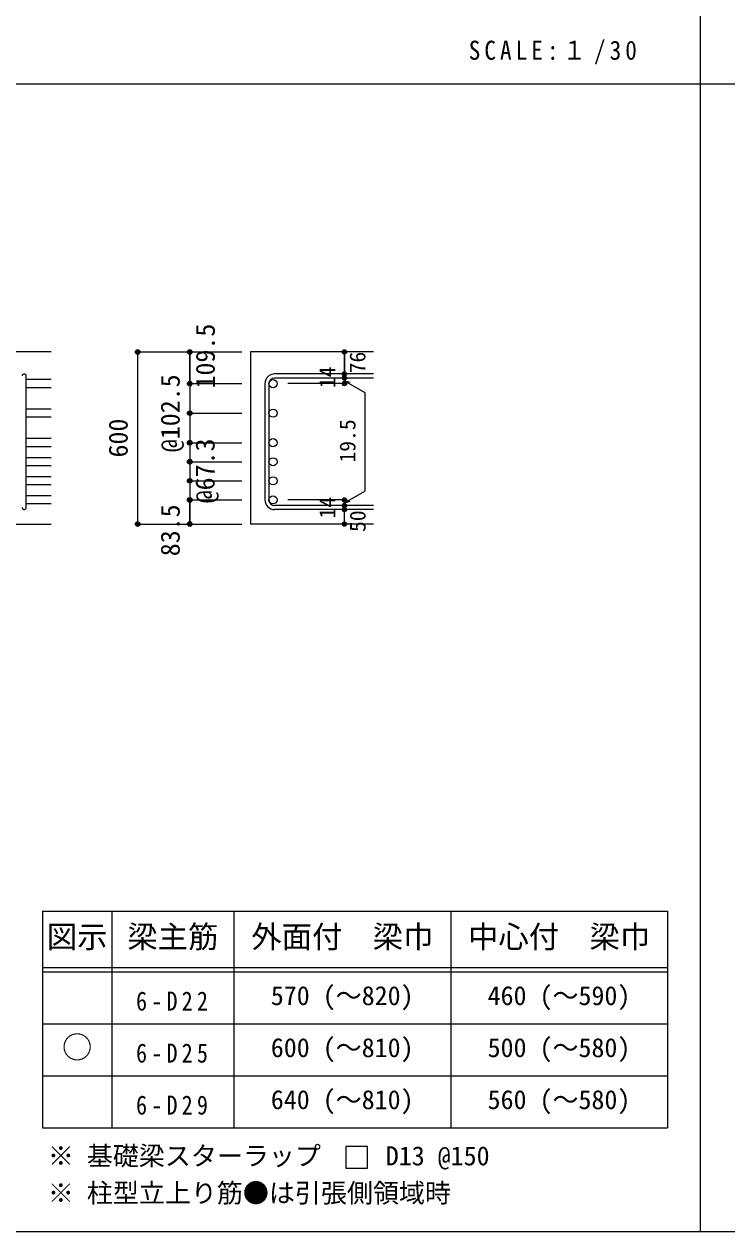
# Model space of a CAD drawing. Units: millimetres at full size, sheet at 1:30, with parts at other scales. Extents: x -5973 to 5954, y -4195 to 4201.
# Drawn here: x -3464 to -1033, y -4195 to -15 of the extents above; entities that cross this region are included whole.
import ezdxf
from ezdxf.enums import TextEntityAlignment as Align

# ---------------------------------------------------------------- set-up
doc = ezdxf.new("R2010")
doc.units = ezdxf.units.MM
doc.header["$LTSCALE"] = 30
doc.header["$PDMODE"] = 32
doc.header["$PDSIZE"] = 15
for name, color, linetype in [('0-1', 2, 'Continuous'), ('0-5', 7, 'Continuous'), ('0-6', 7, 'Continuous'), ('0-D', 4, 'Continuous'), ('6-7_文字', 7, 'Continuous'), ('6-E_枠', 7, 'Continuous'), ('F-0_枠', 6, 'Continuous')]:
    doc.layers.add(name, color=color, linetype=linetype)
doc.styles.add('ＭＳ ゴシック', font='')
doc.styles.get('ＭＳ ゴシック').set_extended_font_data('MS Gothic')

msp = doc.modelspace()

# ---------------------------------------------------------------- linework, layer by layer
at = {"layer": '0-1'}
for p, q in [((-2255.8, -1149.89), (-2680.8, -1149.89)), ((-2680.8, -1149.89), (-2680.8, -1745.39)), ((-3770.8, -1745.39), (-3370.8, -1745.39)), ((-2255.8, -1745.39), (-2680.8, -1745.39))]:
    msp.add_line(p, q, dxfattribs=at)
msp.add_lwpolyline([(-3370.8, -1149.89), (-4820.8, -1149.89), (-4820.8, -2199.89)], dxfattribs=at)
at = {"layer": '0-5'}
for p, q in [((-3370.8, -1245.51), (-3456.8, -1245.51)), ((-3370.8, -1273.51), (-3456.8, -1273.51)), ((-3370.8, -1347.7), (-3456.8, -1347.7)), ((-3370.8, -1375.7), (-3456.8, -1375.7)), ((-3370.8, -1449.89), (-3456.8, -1449.89)), ((-3370.8, -1477.89), (-3456.8, -1477.89)), ((-3370.8, -1515.89), (-3456.8, -1515.89)), ((-3370.8, -1543.89), (-3456.8, -1543.89)), ((-3370.8, -1581.89), (-3456.8, -1581.89)), ((-3370.8, -1609.89), (-3456.8, -1609.89)), ((-3370.8, -1647.89), (-3456.8, -1647.89)), ((-3370.8, -1675.89), (-3456.8, -1675.89))]:
    msp.add_line(p, q, dxfattribs=at)
at = {"layer": '0-5', "color": 3}
for centre in [(-2602.8, -1259.51), (-2602.8, -1361.7), (-2602.8, -1463.89), (-2602.8, -1529.89), (-2602.8, -1595.89), (-2602.8, -1661.89)]:
    msp.add_circle(centre, 14, dxfattribs=at)
at = {"layer": '0-6'}
for p, q in [((-3456.8, -1688.39), (-3456.8, -1233.01)), ((-2255.8, -1226.01), (-2597.3, -1226.01)), ((-2255.8, -1240.01), (-2597.3, -1240.01)), ((-2630.8, -1259.51), (-2630.8, -1661.89)), ((-2616.8, -1259.51), (-2616.8, -1661.89)), ((-2255.8, -1681.39), (-2597.3, -1681.39)), ((-2255.8, -1695.39), (-2597.3, -1695.39))]:
    msp.add_line(p, q, dxfattribs=at)
for centre, radius, start, end in [((-3463.8, -1233.01), 7, 0, 180), ((-2597.3, -1259.51), 33.5, 90, 180), ((-2597.3, -1259.51), 19.5, 90, 180), ((-2597.3, -1661.89), 33.5, 180, 270), ((-2597.3, -1661.89), 19.5, 180, 270), ((-3463.8, -1688.39), 7, 180, 0)]:
    msp.add_arc(centre, radius, start, end, dxfattribs=at)
at = {"layer": '0-D'}
for p, q in [((-3070.8, -1149.89), (-2890.8, -1149.89)), ((-3070.8, -1149.89), (-2890.8, -1149.89)), ((-3070.8, -1745.39), (-3070.8, -1149.89)), ((-3070.8, -1745.39), (-3070.8, -1149.89)), ((-2890.8, -1149.89), (-2710.8, -1149.89)), ((-2890.8, -1149.89), (-2710.8, -1149.89)), ((-2890.8, -1149.89), (-2890.8, -1259.51)), ((-2890.8, -1259.51), (-2890.8, -1149.89)), ((-2355.8, -1240.01), (-2355.8, -1226.01)), ((-2355.8, -1240.01), (-2355.8, -1259.51)), ((-2355.8, -1249.76), (-2336.48, -1254.93)), ((-2355.8, -1249.76), (-2285.74, -1290.21)), ((-2890.8, -1259.51), (-2710.8, -1259.51)), ((-2890.8, -1259.51), (-2890.8, -1344.89)), ((-2890.8, -1259.51), (-2710.8, -1259.51)), ((-2355.8, -1259.51), (-2551.89, -1259.51)), ((-2285.74, -1290.21), (-2285.74, -1631.2)), ((-2890.8, -1344.89), (-2890.8, -1661.89)), ((-2890.8, -1361.7), (-2710.8, -1361.7)), ((-2890.8, -1463.89), (-2710.8, -1463.89)), ((-2890.8, -1529.89), (-2710.8, -1529.89)), ((-2890.8, -1595.89), (-2710.8, -1595.89)), ((-2890.8, -1661.89), (-2710.8, -1661.89)), ((-2890.8, -1661.89), (-2890.8, -1745.39)), ((-2890.8, -1745.39), (-2890.8, -1661.89)), ((-2355.8, -1661.89), (-2551.89, -1661.89)), ((-2355.8, -1671.64), (-2285.74, -1631.2)), ((-2355.8, -1681.39), (-2355.8, -1661.89)), ((-2355.8, -1671.64), (-2336.48, -1666.47)), ((-2355.8, -1695.39), (-2355.8, -1681.39)), ((-2355.8, -1745.39), (-2355.8, -1695.39)), ((-3070.8, -1745.39), (-2890.8, -1745.39)), ((-2890.8, -1745.39), (-2710.8, -1745.39))]:
    msp.add_line(p, q, dxfattribs=at)
msp.add_lwpolyline([(-2355.8, -1149.89), (-2355.8, -1226.01), (-2355.8, -1149.89)], dxfattribs=at)
for centre, radius in [((-3070.8, -1149.89), 8), ((-3070.8, -1149.89), 7.2), ((-3070.8, -1149.89), 6.4), ((-3070.8, -1149.89), 5.6), ((-3070.8, -1149.89), 4.8), ((-3070.8, -1149.89), 4), ((-3070.8, -1149.89), 3.2), ((-3070.8, -1149.89), 2.4), ((-3070.8, -1149.89), 1.6), ((-3070.8, -1149.89), 0.8), ((-2890.8, -1149.89), 8), ((-2890.8, -1149.89), 7.2), ((-2890.8, -1149.89), 6.4), ((-2890.8, -1149.89), 5.6), ((-2890.8, -1149.89), 4.8), ((-2890.8, -1149.89), 4), ((-2890.8, -1149.89), 3.2), ((-2890.8, -1149.89), 2.4), ((-2890.8, -1149.89), 1.6), ((-2890.8, -1149.89), 0.8), ((-2355.8, -1149.89), 4), ((-2355.8, -1149.89), 3.6), ((-2355.8, -1149.89), 3.2), ((-2355.8, -1149.89), 2.8), ((-2355.8, -1149.89), 2.4), ((-2355.8, -1149.89), 2), ((-2355.8, -1149.89), 1.6), ((-2355.8, -1149.89), 1.2), ((-2355.8, -1149.89), 0.8), ((-2355.8, -1149.89), 0.4), ((-2890.8, -1259.51), 8), ((-2890.8, -1259.51), 7.2), ((-2890.8, -1259.51), 6.4), ((-2890.8, -1259.51), 5.6), ((-2355.8, -1226.01), 4), ((-2355.8, -1240.01), 4), ((-2355.8, -1226.01), 3.6), ((-2355.8, -1240.01), 3.6), ((-2355.8, -1226.01), 3.2), ((-2355.8, -1240.01), 3.2), ((-2355.8, -1226.01), 2.8), ((-2355.8, -1240.01), 2.8), ((-2355.8, -1226.01), 2.4), ((-2355.8, -1240.01), 2.4), ((-2355.8, -1226.01), 2), ((-2355.8, -1240.01), 2), ((-2355.8, -1226.01), 1.6), ((-2355.8, -1240.01), 1.6), ((-2355.8, -1226.01), 1.2), ((-2355.8, -1240.01), 1.2), ((-2355.8, -1226.01), 0.8), ((-2355.8, -1240.01), 0.8), ((-2355.8, -1226.01), 0.4), ((-2355.8, -1240.01), 0.4), ((-2890.8, -1259.51), 4.8), ((-2890.8, -1259.51), 4), ((-2890.8, -1259.51), 3.2), ((-2890.8, -1259.51), 2.4), ((-2890.8, -1259.51), 1.6), ((-2890.8, -1259.51), 0.8), ((-2355.8, -1259.51), 4), ((-2355.8, -1259.51), 3.6), ((-2355.8, -1259.51), 3.2), ((-2355.8, -1259.51), 2.8), ((-2355.8, -1259.51), 2.4), ((-2355.8, -1259.51), 2), ((-2355.8, -1259.51), 1.6), ((-2355.8, -1259.51), 1.2), ((-2355.8, -1259.51), 0.8), ((-2355.8, -1259.51), 0.4), ((-2890.8, -1361.7), 8), ((-2890.8, -1361.7), 7.2), ((-2890.8, -1361.7), 6.4), ((-2890.8, -1361.7), 5.6), ((-2890.8, -1361.7), 4.8), ((-2890.8, -1361.7), 4), ((-2890.8, -1361.7), 3.2), ((-2890.8, -1361.7), 2.4), ((-2890.8, -1361.7), 1.6), ((-2890.8, -1361.7), 0.8), ((-2890.8, -1463.89), 8), ((-2890.8, -1463.89), 7.2), ((-2890.8, -1463.89), 6.4), ((-2890.8, -1463.89), 5.6), ((-2890.8, -1463.89), 4.8), ((-2890.8, -1463.89), 4), ((-2890.8, -1463.89), 3.2), ((-2890.8, -1463.89), 2.4), ((-2890.8, -1463.89), 1.6), ((-2890.8, -1463.89), 0.8), ((-2890.8, -1529.89), 8), ((-2890.8, -1529.89), 7.2), ((-2890.8, -1529.89), 6.4), ((-2890.8, -1529.89), 5.6), ((-2890.8, -1529.89), 4.8), ((-2890.8, -1529.89), 4), ((-2890.8, -1529.89), 3.2), ((-2890.8, -1529.89), 2.4), ((-2890.8, -1529.89), 1.6), ((-2890.8, -1529.89), 0.8), ((-2890.8, -1595.89), 8), ((-2890.8, -1595.89), 7.2), ((-2890.8, -1595.89), 6.4), ((-2890.8, -1595.89), 5.6), ((-2890.8, -1595.89), 4.8), ((-2890.8, -1595.89), 4), ((-2890.8, -1595.89), 3.2), ((-2890.8, -1595.89), 2.4), ((-2890.8, -1595.89), 1.6), ((-2890.8, -1595.89), 0.8), ((-2890.8, -1661.89), 8), ((-2890.8, -1661.89), 7.2), ((-2890.8, -1661.89), 6.4), ((-2890.8, -1661.89), 5.6), ((-2890.8, -1661.89), 4.8), ((-2890.8, -1661.89), 4), ((-2890.8, -1661.89), 3.2), ((-2890.8, -1661.89), 2.4), ((-2890.8, -1661.89), 1.6), ((-2890.8, -1661.89), 0.8), ((-2355.8, -1661.89), 4), ((-2355.8, -1661.89), 3.6), ((-2355.8, -1661.89), 3.2), ((-2355.8, -1661.89), 2.8), ((-2355.8, -1661.89), 2.4), ((-2355.8, -1661.89), 2), ((-2355.8, -1661.89), 1.6), ((-2355.8, -1661.89), 1.2), ((-2355.8, -1661.89), 0.8), ((-2355.8, -1661.89), 0.4), ((-2355.8, -1681.39), 4), ((-2355.8, -1695.39), 4), ((-2355.8, -1681.39), 3.6), ((-2355.8, -1695.39), 3.6), ((-2355.8, -1681.39), 3.2), ((-2355.8, -1695.39), 3.2), ((-2355.8, -1681.39), 2.8), ((-2355.8, -1695.39), 2.8), ((-2355.8, -1681.39), 2.4), ((-2355.8, -1695.39), 2.4), ((-2355.8, -1681.39), 2), ((-2355.8, -1695.39), 2), ((-2355.8, -1681.39), 1.6), ((-2355.8, -1695.39), 1.6), ((-2355.8, -1681.39), 1.2), ((-2355.8, -1695.39), 1.2), ((-2355.8, -1681.39), 0.8), ((-2355.8, -1695.39), 0.8), ((-2355.8, -1681.39), 0.4), ((-2355.8, -1695.39), 0.4), ((-3070.8, -1745.39), 8), ((-3070.8, -1745.39), 7.2), ((-3070.8, -1745.39), 6.4), ((-3070.8, -1745.39), 5.6), ((-3070.8, -1745.39), 4.8), ((-3070.8, -1745.39), 4), ((-3070.8, -1745.39), 3.2), ((-3070.8, -1745.39), 2.4), ((-3070.8, -1745.39), 1.6), ((-3070.8, -1745.39), 0.8), ((-2890.8, -1745.39), 8), ((-2890.8, -1745.39), 7.2), ((-2890.8, -1745.39), 6.4), ((-2890.8, -1745.39), 5.6), ((-2890.8, -1745.39), 4.8), ((-2890.8, -1745.39), 4), ((-2890.8, -1745.39), 3.2), ((-2890.8, -1745.39), 2.4), ((-2890.8, -1745.39), 1.6), ((-2890.8, -1745.39), 0.8), ((-2355.8, -1745.39), 4), ((-2355.8, -1745.39), 3.6), ((-2355.8, -1745.39), 3.2), ((-2355.8, -1745.39), 2.8), ((-2355.8, -1745.39), 2.4), ((-2355.8, -1745.39), 2), ((-2355.8, -1745.39), 1.6), ((-2355.8, -1745.39), 1.2), ((-2355.8, -1745.39), 0.8), ((-2355.8, -1745.39), 0.4)]:
    msp.add_circle(centre, radius, dxfattribs=at)
at = {"layer": '0-D', "color": 7}
for p in [(-3070.8, -1149.89), (-2890.8, -1149.89), (-2355.8, -1149.89), (-2890.8, -1259.51), (-2355.8, -1226.01), (-2355.8, -1240.01), (-2355.8, -1259.51), (-2890.8, -1361.7), (-2890.8, -1463.89), (-2890.8, -1529.89), (-2890.8, -1595.89), (-2890.8, -1661.89), (-2355.8, -1661.89), (-2355.8, -1661.89), (-2355.8, -1681.39), (-2355.8, -1695.39), (-3070.8, -1745.39), (-2890.8, -1745.39), (-2355.8, -1745.39)]:
    msp.add_point(p, dxfattribs=at)
at = {"layer": '6-7_文字'}
msp.add_lwpolyline([(-2350.47, -3975.39), (-2275.47, -3975.39), (-2275.47, -3900.39), (-2350.47, -3900.39)], close=True, dxfattribs=at)
at = {"layer": '6-E_枠', "color": 3}
for p, q in [((-3400.52, -3085.43), (-3400.52, -3835.43)), ((-3400.52, -3085.43), (-1238, -3085.43)), ((-1238, -3085.43), (-1238, -3835.43)), ((-3400.52, -3835.43), (-1238, -3835.43))]:
    msp.add_line(p, q, dxfattribs=at)
at = {"layer": '6-E_枠'}
for p, q in [((-3160.52, -3085.43), (-3160.52, -3835.43)), ((-2738, -3085.43), (-2738, -3835.43)), ((-1988, -3085.43), (-1988, -3835.43)), ((-3400.52, -3280.43), (-1238, -3280.43)), ((-3400.52, -3295.43), (-1238, -3295.43)), ((-3400.52, -3475.43), (-1238, -3475.43)), ((-3400.52, -3655.43), (-1238, -3655.43))]:
    msp.add_line(p, q, dxfattribs=at)
at = {"layer": 'F-0_枠', "color": 2}
for p, q in [((-1124.64, 4201.15), (-1124.64, -4195.24)), ((-5972.88, -222.05), (3723.6, -222.05))]:
    msp.add_line(p, q, dxfattribs=at)
at = {"layer": 'F-0_枠'}
msp.add_line((5954.1, -4195.24), (-5972.88, -4195.24), dxfattribs=at)

# ---------------------------------------------------------------- texts
at = {"layer": '0-D', "style": 'ＭＳ ゴシック'}
for s, height, p in [('109.5', 65.98, (-2784.36, -1276.31)), ('76', 54.99, (-2266.7, -1223.83)), ('14', 54.99, (-2371.03, -1275.26)), ('@102.5', 65.98, (-2905.8, -1496.7)), ('600', 65.98, (-3085.8, -1515.14)), ('19.5', 54.99, (-2301.16, -1532.62)), ('@67.3', 65.98, (-2785.24, -1673.78)), ('14', 54.99, (-2371.06, -1726.07)), ('83.5', 65.98, (-2905.8, -1856.89)), ('50', 54.99, (-2266.06, -1772.97))]:
    msp.add_text(s, height=height, rotation=90, dxfattribs=at).set_placement(p, align=Align.BOTTOM_LEFT)
at = {"layer": '6-7_文字', "color": 2, "style": 'ＭＳ ゴシック'}
for s, p in [('図示', (-3385.52, -3235.43)), ('梁主筋', (-3106.76, -3235.43)), ('外面付\u3000梁巾', (-2678, -3235.43)), ('中心付\u3000梁巾', (-1928, -3235.43)), ('○', (-3333.02, -3617.93))]:
    msp.add_text(s, height=76.98, dxfattribs=at).set_placement(p, align=Align.BOTTOM_LEFT)
at = {"layer": '6-7_文字', "style": 'ＭＳ ゴシック'}
for s, p in [('570 (～820)', (-2610.5, -3430.43)), ('460 (～590)', (-1860.5, -3430.43)), ('600 (～810)', (-2610.5, -3610.43)), ('500 (～580)', (-1860.5, -3610.43)), ('640 (～810)', (-2610.5, -3790.43)), ('560 (～580)', (-1860.5, -3790.43)), ('※ 基礎梁スターラップ     D13 @150', (-3381.96, -3985.01)), ('※ 柱型立上り筋●は引張側領域時', (-3381.96, -4113.51))]:
    msp.add_text(s, height=65.98, dxfattribs=at).set_placement(p, align=Align.BOTTOM_LEFT)
at = {"layer": '6-7_文字', "color": 2, "insert": (-1925.98, -154.55), "char_height": 65.98, "attachment_point": 7, "style": 'ＭＳ ゴシック'}
msp.add_mtext('\\T1.34;\\W0.9;SCALE:１/30', dxfattribs=at)
at = {"layer": '6-7_文字', "char_height": 65.98, "attachment_point": 7, "style": 'ＭＳ ゴシック'}
for s, insert in [('\\T1.38;\\W0.85;6-D22', (-3076.76, -3430.43)), ('\\T1.38;\\W0.85;6-D25', (-3076.76, -3610.43)), ('\\T1.38;\\W0.85;6-D29', (-3076.76, -3790.43))]:
    msp.add_mtext(s, dxfattribs=dict(at, insert=insert))

doc.saveas('drawing.dxf')
